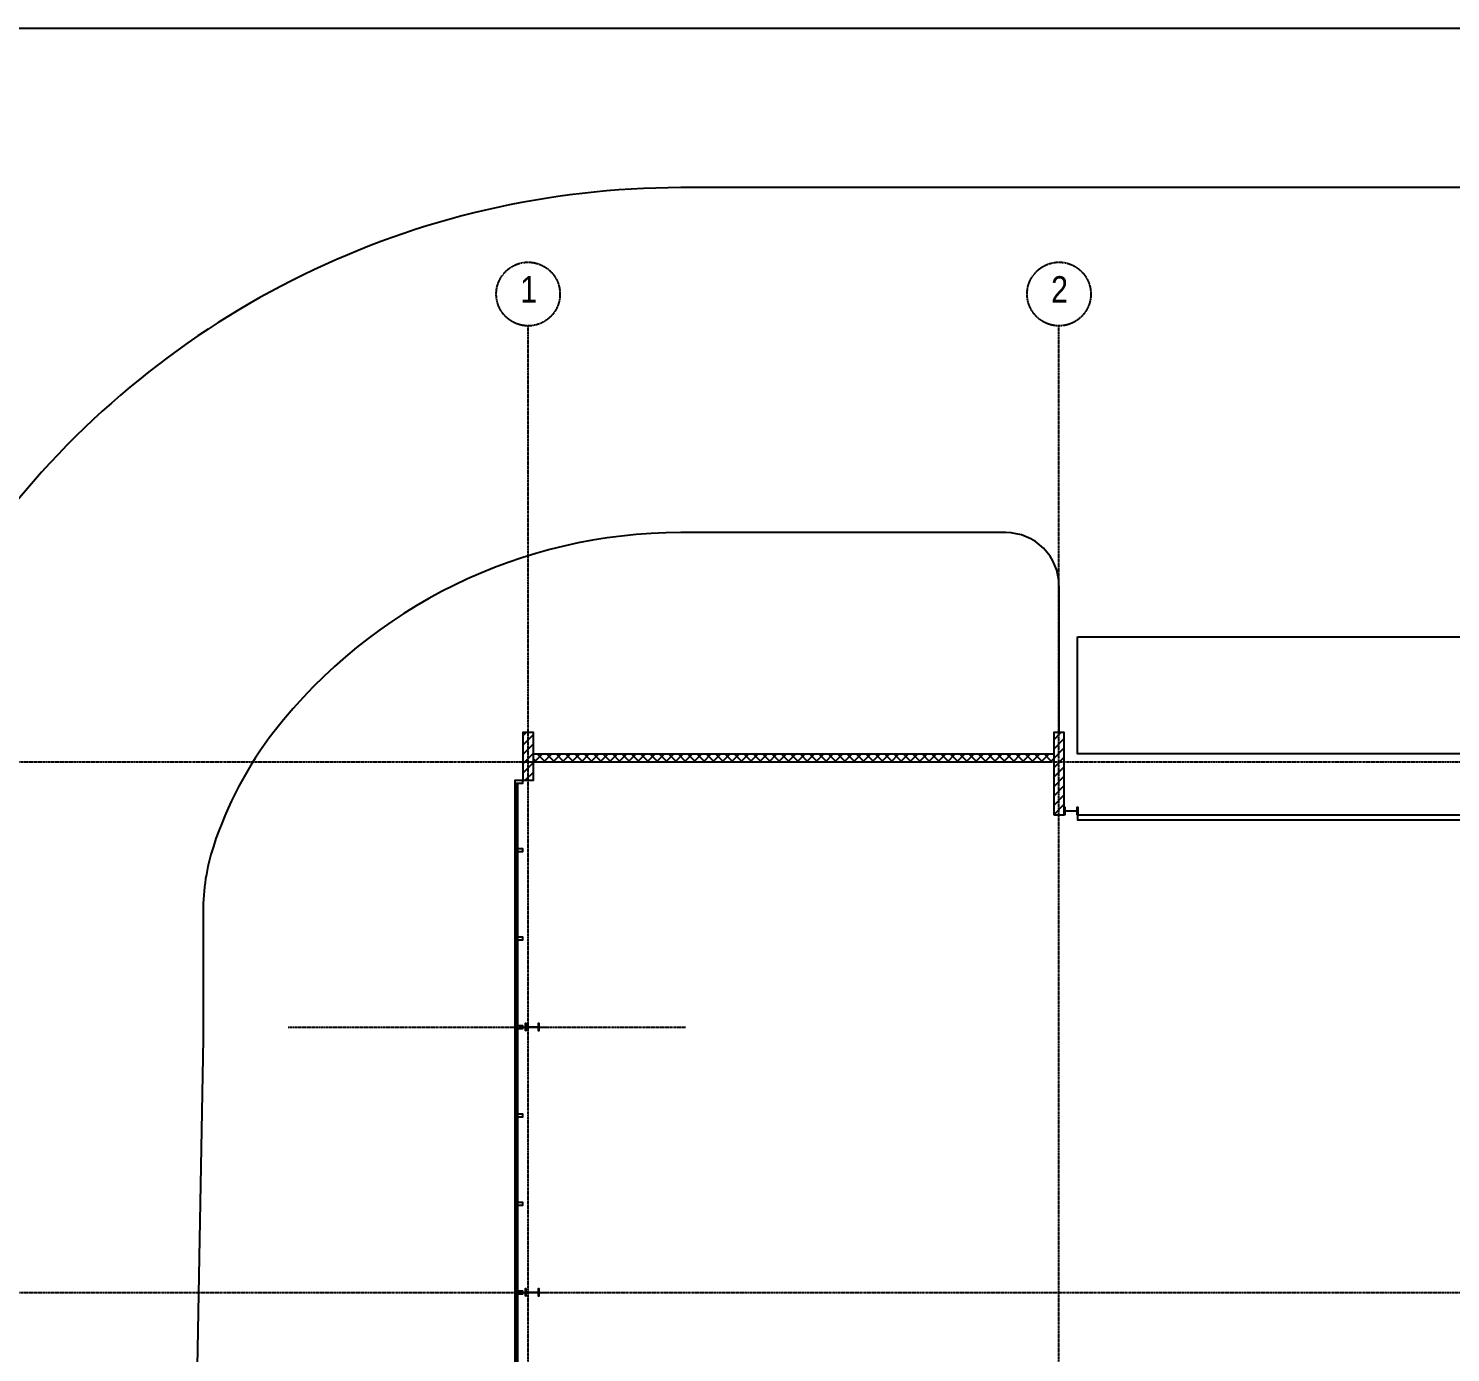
# Model space of a CAD drawing. Extents: x 0 to 163200, y -20682 to 90307.
# Drawn here: x 27402 to 54191, y 62216 to 87164 of the extents above; entities that cross this region are included whole.
import ezdxf

# ---------------------------------------------------------------- set-up
doc = ezdxf.new("R2010")
doc.units = 0
doc.header["$LTSCALE"] = 8
doc.header["$MEASUREMENT"] = 0
doc.linetypes.add('CENTER', pattern=[2, 1.25, -0.25, 0.25, -0.25])
doc.layers.get('0').update_dxf_attribs({"linetype": 'CONTINUOUS'})
for name, color, linetype in [('A-CONCRETE', 5, 'CONTINUOUS'), ('A-DOORS', 5, 'CONTINUOUS'), ('A-FLOOR', 5, 'CONTINUOUS'), ('A-GLASS', 5, 'CONTINUOUS'), ('A-MULLIONS', 5, 'CONTINUOUS'), ('A-STEEL', 5, 'CONTINUOUS'), ('BDY', 5, 'CONTINUOUS'), ('GRID', 5, 'CENTER'), ('ROAD', 5, 'CONTINUOUS'), ('WALL-HA', 5, 'CONTINUOUS')]:
    doc.layers.add(name, color=color, linetype=linetype)
doc.styles.add('TXT-50-$100', font='ARIALN.TTF', dxfattribs={"height": 500})

# ---------------------------------------------------------------- blocks, each defined once
blk = doc.blocks.new('250UB')
blk.add_lwpolyline([(-73, 252), (73, 252), (73, 244), (10, 244, 0.414214), (3, 237), (3, 16, 0.414214), (10, 9), (73, 9), (73, 0), (-73, 0), (-73, 9), (-10, 9, 0.414214), (-3, 16), (-3, 237, 0.414214), (-10, 244), (-73, 244)], format="xyb", close=True)

msp = doc.modelspace()

# ---------------------------------------------------------------- hatches: boundary and pattern name
at = {"layer": 'WALL-HA'}
h = msp.add_hatch(dxfattribs=at)
h.set_pattern_fill('ANSI31', color=256, scale=1000, style=0)
h.paths.add_polyline_path([(36714.6, 72999.1), (36814.6, 72999.1), (36814.6, 73899.1), (36714.6, 73899.1)])
h.paths.add_polyline_path([(36814.6, 72999.1), (36914.6, 72999.1), (36914.6, 73899.1), (36814.6, 73899.1)])
h = msp.add_hatch(dxfattribs=at)
h.set_pattern_fill('ANSI31', color=256, scale=1000, style=0)
h.paths.add_polyline_path([(36714.6, 72999.1), (36814.6, 72999.1), (36814.6, 73899.1), (36714.6, 73899.1)])
h.paths.add_polyline_path([(36814.6, 72999.1), (36914.6, 72999.1), (36914.6, 73899.1), (36814.6, 73899.1)])
h = msp.add_hatch(dxfattribs=at)
h.set_pattern_fill('ANSI31', color=256, scale=1000, style=0)
h.paths.add_polyline_path([(46814.6, 73899.1), (46714.6, 73899.1), (46714.6, 73349.1), (46814.6, 73349.1)])
h.paths.add_polyline_path([(46814.6, 73349.1), (46914.6, 73349.1), (46914.6, 73899.1), (46814.6, 73899.1)])
h.paths.add_polyline_path([(46714.6, 72349.1), (46814.6, 72349.1), (46814.6, 73349.1), (46714.6, 73349.1)])
h.paths.add_polyline_path([(46814.6, 72349.1), (46914.6, 72349.1), (46914.6, 73349.1), (46814.6, 73349.1)])
h = msp.add_hatch(dxfattribs=at)
h.set_pattern_fill('ANSI31', color=256, scale=1000, style=0)
h.paths.add_polyline_path([(46814.6, 73899.1), (46714.6, 73899.1), (46714.6, 73349.1), (46814.6, 73349.1)])
h.paths.add_polyline_path([(46814.6, 73349.1), (46914.6, 73349.1), (46914.6, 73899.1), (46814.6, 73899.1)])
h.paths.add_polyline_path([(46714.6, 72349.1), (46814.6, 72349.1), (46814.6, 73349.1), (46714.6, 73349.1)])
h.paths.add_polyline_path([(46814.6, 72349.1), (46914.6, 72349.1), (46914.6, 73349.1), (46814.6, 73349.1)])
h = msp.add_hatch(dxfattribs=at)
h.set_pattern_fill('ANSI37', color=256, scale=1000, style=0)
h.paths.add_polyline_path([(46689.6, 73349.1), (46714.6, 73349.1), (46714.6, 73499.1), (36914.6, 73499.1), (36914.6, 73349.1)])
h = msp.add_hatch(dxfattribs=at)
h.set_pattern_fill('ANSI37', color=256, scale=1000, style=0)
h.paths.add_polyline_path([(46689.6, 73349.1), (46714.6, 73349.1), (46714.6, 73499.1), (36914.6, 73499.1), (36914.6, 73349.1)])

# ---------------------------------------------------------------- linework, layer by layer
at = {"layer": 'A-CONCRETE'}
for p, q in [((36914.6, 73499.1), (46714.6, 73499.1)), ((36914.6, 73499.1), (46714.6, 73499.1)), ((36814.6, 73349.1), (46689.6, 73349.1)), ((36814.6, 73349.1), (46689.6, 73349.1))]:
    msp.add_line(p, q, dxfattribs=at)
for points in [[(36714.6, 72999.1), (36914.6, 72999.1), (36914.6, 73899.1), (36714.6, 73899.1)], [(36714.6, 72999.1), (36914.6, 72999.1), (36914.6, 73899.1), (36714.6, 73899.1)], [(46714.6, 72349.1), (46914.6, 72349.1), (46914.6, 73899.1), (46714.6, 73899.1)], [(46714.6, 72349.1), (46914.6, 72349.1), (46914.6, 73899.1), (46714.6, 73899.1)]]:
    msp.add_lwpolyline(points, close=True, dxfattribs=at)
at = {"layer": 'A-DOORS'}
msp.add_line((46814.6, 76664.1), (46814.6, 73899.1), dxfattribs=at)
msp.add_line((46814.6, 76664.1), (46814.6, 73899.1), dxfattribs=at)
msp.add_lwpolyline([(47169.6, 72349.1), (56438.9, 72349.1), (56438.9, 72249.1), (47169.6, 72249.1)], close=True, dxfattribs=at)
msp.add_lwpolyline([(47169.6, 72349.1), (56438.9, 72349.1), (56438.9, 72249.1), (47169.6, 72249.1)], close=True, dxfattribs=at)
msp.add_arc((45814.6, 76664.1), 1000, 0, 90.00007, dxfattribs=at)
msp.add_arc((45814.6, 76664.1), 1000, 0, 90.00007, dxfattribs=at)
at = {"layer": 'A-FLOOR'}
for p, q in [((36689.6, 68349.1), (37193.6, 68349.1)), ((36689.6, 68349.1), (37193.6, 68349.1)), ((36564.6, 63349.1), (37068.6, 63349.1)), ((36564.6, 63349.1), (37068.6, 63349.1)), ((36689.6, 63349.1), (37193.6, 63349.1)), ((36689.6, 63349.1), (37193.6, 63349.1))]:
    msp.add_line(p, q, dxfattribs=at)
at = {"layer": 'A-GLASS'}
for p, q in [((36563.5, 72946.9), (36563.5, 53552.1)), ((36563.5, 72946.9), (36563.5, 53552.1)), ((36588.5, 72946.9), (36588.5, 53602.1)), ((36588.5, 72946.9), (36588.5, 53602.1)), ((36613.5, 72946.9), (36613.5, 53602.1)), ((36613.5, 72946.9), (36613.5, 53602.1))]:
    msp.add_line(p, q, dxfattribs=at)
at = {"layer": 'A-MULLIONS'}
for points in [[(36563.5, 72946.9), (36713.5, 72946.9), (36713.5, 72996.9), (36563.5, 72996.9)], [(36563.5, 72946.9), (36713.5, 72946.9), (36713.5, 72996.9), (36563.5, 72996.9)], [(36563.5, 71656.1), (36713.5, 71656.1), (36713.5, 71706.1), (36563.5, 71706.1)], [(36563.5, 71656.1), (36713.5, 71656.1), (36713.5, 71706.1), (36563.5, 71706.1)], [(36563.5, 69990.1), (36713.5, 69990.1), (36713.5, 70040.1), (36563.5, 70040.1)], [(36563.5, 69990.1), (36713.5, 69990.1), (36713.5, 70040.1), (36563.5, 70040.1)], [(36563.5, 68324.1), (36713.5, 68324.1), (36713.5, 68374.1), (36563.5, 68374.1)], [(36563.5, 68324.1), (36713.5, 68324.1), (36713.5, 68374.1), (36563.5, 68374.1)], [(36563.5, 66658.1), (36713.5, 66658.1), (36713.5, 66708.1), (36563.5, 66708.1)], [(36563.5, 66658.1), (36713.5, 66658.1), (36713.5, 66708.1), (36563.5, 66708.1)], [(36563.5, 64992.1), (36713.5, 64992.1), (36713.5, 65042.1), (36563.5, 65042.1)], [(36563.5, 64992.1), (36713.5, 64992.1), (36713.5, 65042.1), (36563.5, 65042.1)], [(36563.5, 63324.1), (36713.5, 63324.1), (36713.5, 63374.1), (36563.5, 63374.1)], [(36563.5, 63324.1), (36713.5, 63324.1), (36713.5, 63374.1), (36563.5, 63374.1)]]:
    msp.add_lwpolyline(points, close=True, dxfattribs=at)
at = {"layer": 'A-STEEL', "ltscale": 7}
msp.add_lwpolyline([(47162.1, 75699.1), (56462.1, 75699.1), (56462.1, 73499.1), (47162.1, 73499.1)], close=True, dxfattribs=at)
msp.add_lwpolyline([(47162.1, 75699.1), (56462.1, 75699.1), (56462.1, 73499.1), (47162.1, 73499.1)], close=True, dxfattribs=at)
at = {"layer": 'BDY', "ltscale": 10}
msp.add_line((123339.8, 87164.1), (0, 87164.1), dxfattribs=at)
msp.add_line((123339.8, 87164.1), (0, 87164.1), dxfattribs=at)
at = {"layer": 'GRID', "ltscale": 0.5}
for p, q in [((36814.6, 43349.1), (36814.6, 81560)), ((36814.6, 43349.1), (36814.6, 81560)), ((46814.6, 43349.1), (46814.6, 81560)), ((46814.6, 43349.1), (46814.6, 81560)), ((26712.1, 73349.1), (149069, 73349.1)), ((26712.1, 73349.1), (149069, 73349.1)), ((32293, 68349.1), (39780.2, 68349.1)), ((32293, 68349.1), (39780.2, 68349.1)), ((26712.1, 63349.1), (144306.4, 63349.1)), ((26712.1, 63349.1), (144306.4, 63349.1))]:
    msp.add_line(p, q, dxfattribs=at)
for centre in [(36814.6, 82160), (36814.6, 82160), (46814.6, 82160), (46814.6, 82160)]:
    msp.add_circle(centre, 600, dxfattribs=at)
at = {"layer": 'ROAD'}
for p, q in [((123457.9, 84164.1), (39689.6, 84164.1)), ((123457.9, 84164.1), (39689.6, 84164.1)), ((45814.6, 77664.1), (39689.6, 77664.1)), ((45814.6, 77664.1), (39689.6, 77664.1)), ((30691.1, 68125.1), (29626.2, 8606)), ((30691.1, 68125.1), (29626.2, 8606))]:
    msp.add_line(p, q, dxfattribs=at)
msp.add_lwpolyline([(39689.6, 77664.1, 0.2314706), (32032.3, 73918.5, 0.0872106), (30885.4, 71752.4, 0.078404), (30691.1, 70520.9), (30691.1, 68125.1)], format="xyb", dxfattribs=at)
msp.add_lwpolyline([(39689.6, 77664.1, 0.2314706), (32032.3, 73918.5, 0.0872106), (30885.4, 71752.4, 0.078404), (30691.1, 70520.9), (30691.1, 68125.1)], format="xyb", dxfattribs=at)
msp.add_arc((39689.6, 67964.1), 16200, 90, 142.13105, dxfattribs=at)
msp.add_arc((39689.6, 67964.1), 16200, 90, 142.13105, dxfattribs=at)

# ---------------------------------------------------------------- block references
at = {"rotation": 90}
msp.add_blockref('250UB', (47166.6, 72422.1), dxfattribs=at)
msp.add_blockref('250UB', (47166.6, 72422.1), dxfattribs=at)
at = {"layer": 'A-STEEL', "rotation": 90}
for p in [(37016.6, 68349.1), (37016.6, 68349.1), (37016.6, 63349.1), (37016.6, 63349.1)]:
    msp.add_blockref('250UB', p, dxfattribs=at)

# ---------------------------------------------------------------- texts
at = {"layer": 'GRID', "style": 'TXT-50-$100'}
for s, p in [('1', (36665.7, 81996.8)), ('1', (36665.7, 81996.8)), ('2', (46665.7, 81996.8)), ('2', (46665.7, 81996.8))]:
    msp.add_text(s, height=500, dxfattribs=at).set_placement(p)

doc.saveas('drawing.dxf')
